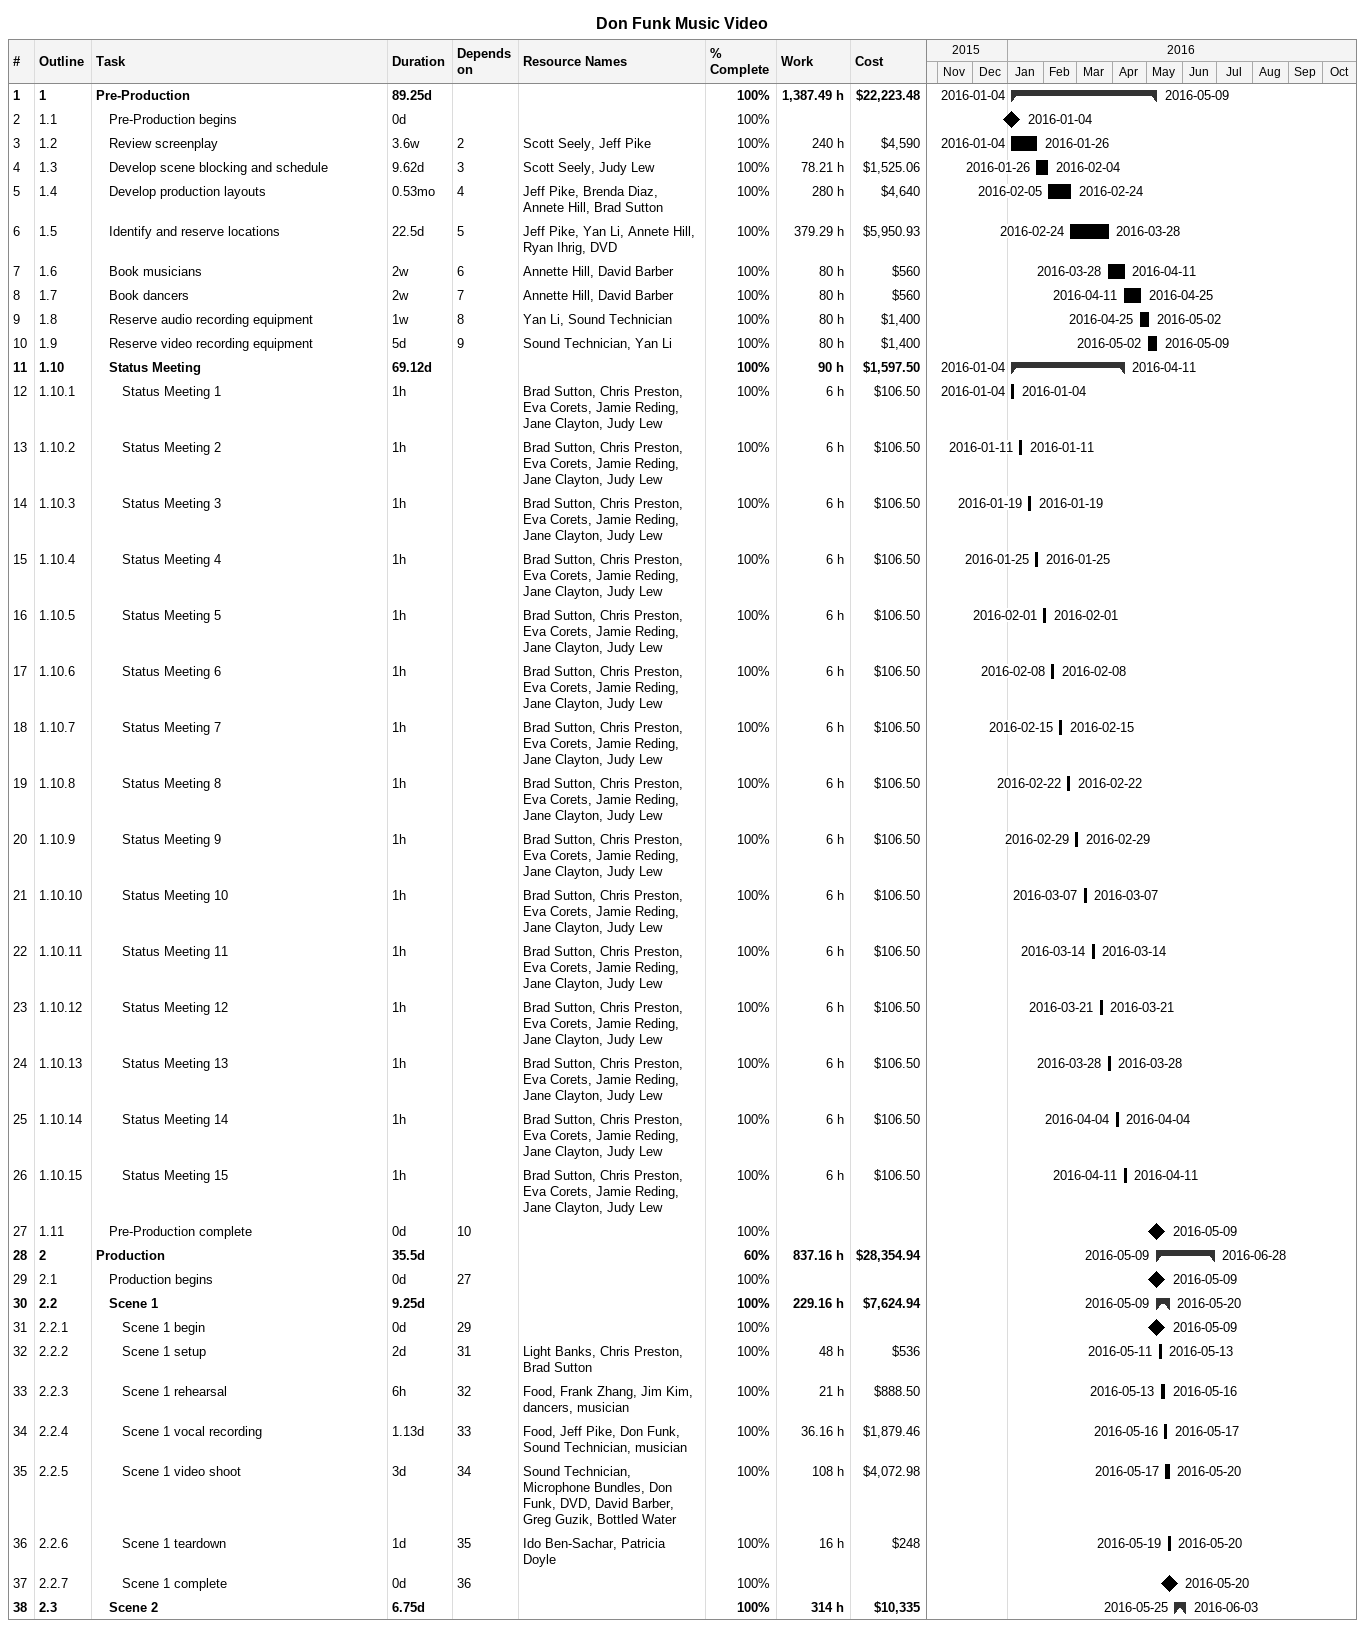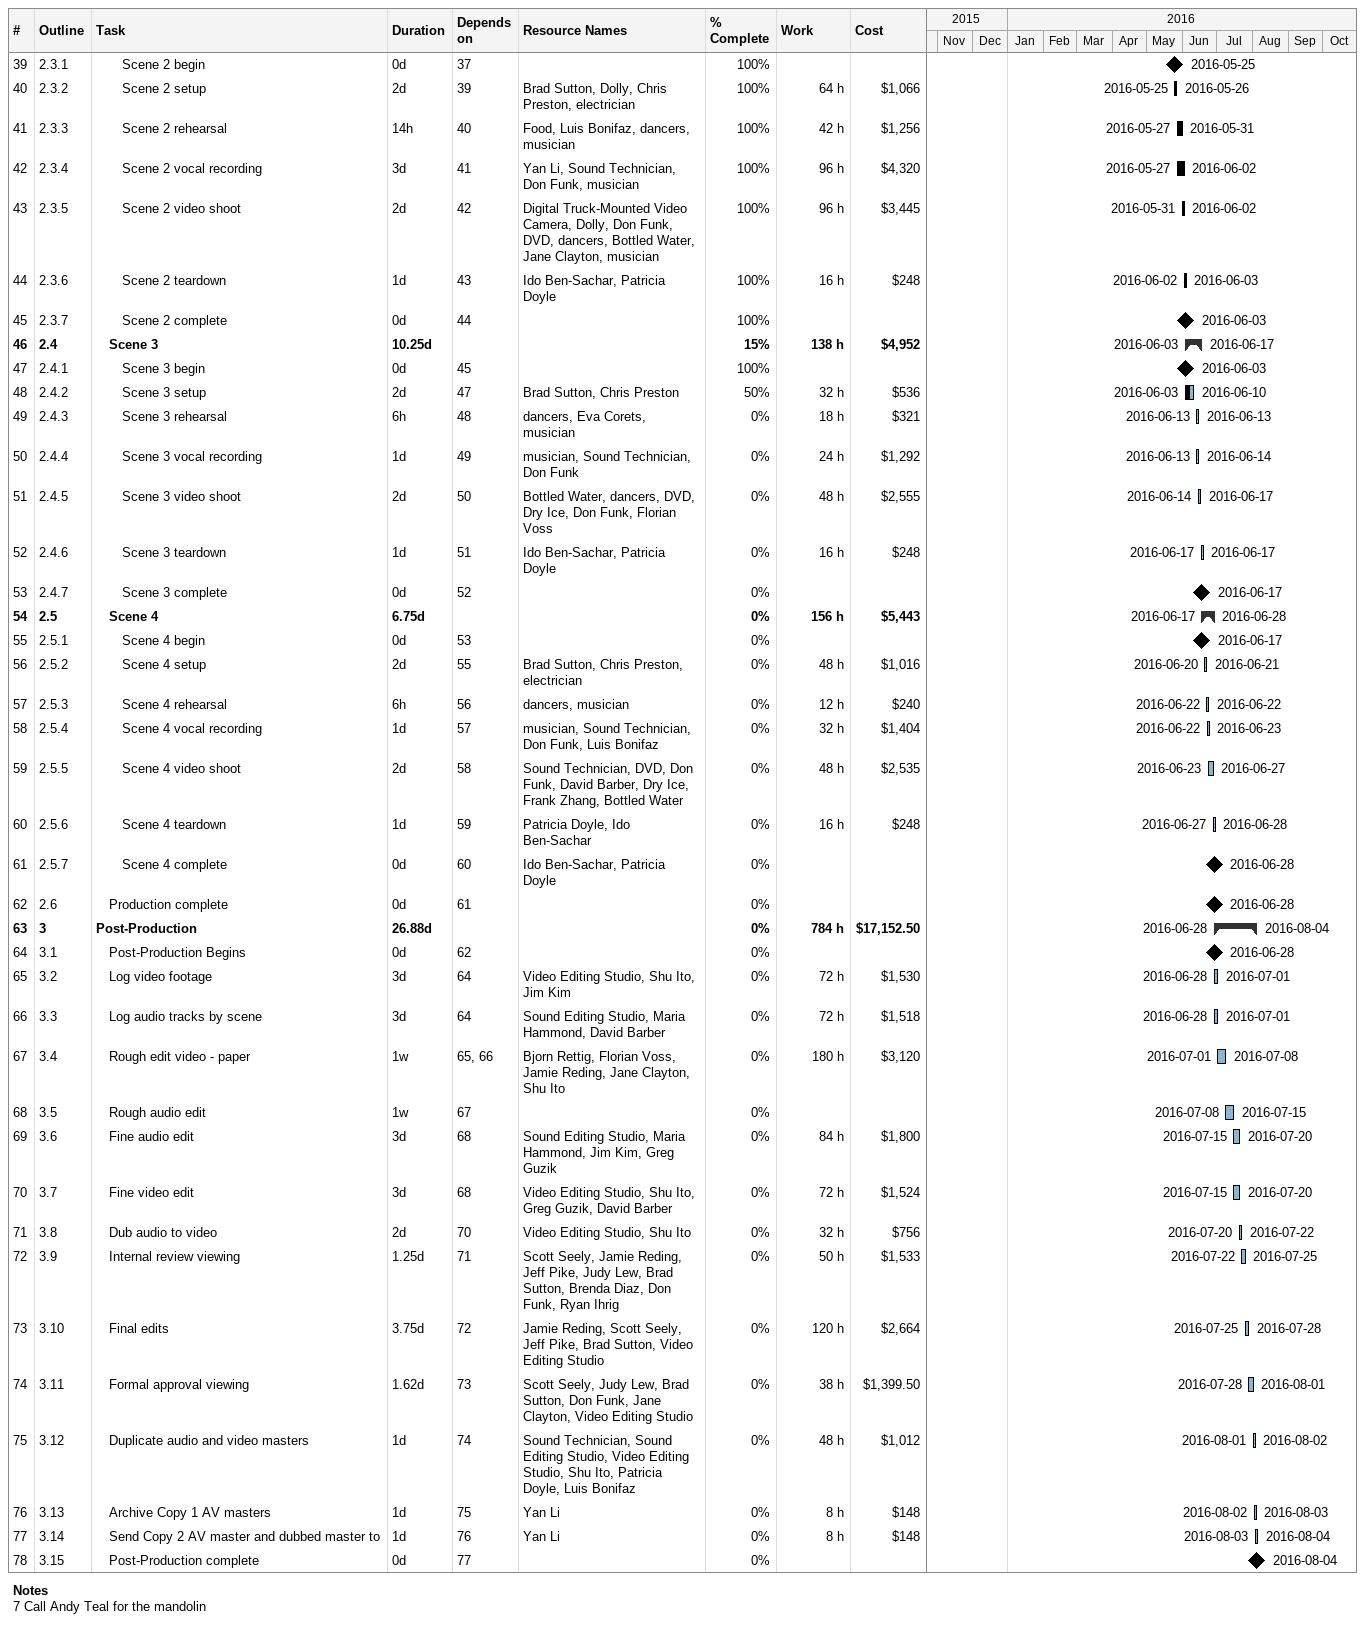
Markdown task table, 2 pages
Don Funk Music Video

| ID | WBS | Task | Duration | Start | Finish | Predecessors | Resources | % complete | Work (h) | Cost ($) |
|---|---|---|---|---|---|---|---|---|---|---|
| 1 | 1 | **Pre-Production** | 89.25d | 2016-01-04 | 2016-05-09 |  |  | 100 | 1387.49 | 22223.48 |
| 2 | 1.1 | Pre-Production begins | 0d | 2016-01-04 | 2016-01-04 |  |  | 100 |  |  |
| 3 | 1.2 | Review screenplay | 3.6w | 2016-01-04 | 2016-01-26 | 2 | Scott Seely, Jeff Pike | 100 | 240 | 4590 |
| 4 | 1.3 | Develop scene blocking and schedule | 9.62d | 2016-01-26 | 2016-02-04 | 3 | Scott Seely, Judy Lew | 100 | 78.21 | 1525.06 |
| 5 | 1.4 | Develop production layouts | 0.53mo | 2016-02-05 | 2016-02-24 | 4 | Jeff Pike, Brenda Diaz, Annete Hill, Brad Sutton | 100 | 280 | 4640 |
| 6 | 1.5 | Identify and reserve locations | 22.5d | 2016-02-24 | 2016-03-28 | 5 | Jeff Pike, Yan Li, Annete Hill, Ryan Ihrig, DVD | 100 | 379.29 | 5950.93 |
| 7 | 1.6 | Book musicians | 2w | 2016-03-28 | 2016-04-11 | 6 | Annette Hill, David Barber | 100 | 80 | 560 |
| 8 | 1.7 | Book dancers | 2w | 2016-04-11 | 2016-04-25 | 7 | Annette Hill, David Barber | 100 | 80 | 560 |
| 9 | 1.8 | Reserve audio recording equipment | 1w | 2016-04-25 | 2016-05-02 | 8 | Yan Li, Sound Technician | 100 | 80 | 1400 |
| 10 | 1.9 | Reserve video recording equipment | 5d | 2016-05-02 | 2016-05-09 | 9 | Sound Technician, Yan Li | 100 | 80 | 1400 |
| 11 | 1.10 | **Status Meeting** | 69.12d | 2016-01-04 | 2016-04-11 |  |  | 100 | 90 | 1597.50 |
| 12 | 1.10.1 | Status Meeting 1 | 1h | 2016-01-04 | 2016-01-04 |  | Brad Sutton, Chris Preston, Eva Corets, Jamie Reding, Jane Clayton, Judy Lew | 100 | 6 | 106.50 |
| 13 | 1.10.2 | Status Meeting 2 | 1h | 2016-01-11 | 2016-01-11 |  | Brad Sutton, Chris Preston, Eva Corets, Jamie Reding, Jane Clayton, Judy Lew | 100 | 6 | 106.50 |
| 14 | 1.10.3 | Status Meeting 3 | 1h | 2016-01-19 | 2016-01-19 |  | Brad Sutton, Chris Preston, Eva Corets, Jamie Reding, Jane Clayton, Judy Lew | 100 | 6 | 106.50 |
| 15 | 1.10.4 | Status Meeting 4 | 1h | 2016-01-25 | 2016-01-25 |  | Brad Sutton, Chris Preston, Eva Corets, Jamie Reding, Jane Clayton, Judy Lew | 100 | 6 | 106.50 |
| 16 | 1.10.5 | Status Meeting 5 | 1h | 2016-02-01 | 2016-02-01 |  | Brad Sutton, Chris Preston, Eva Corets, Jamie Reding, Jane Clayton, Judy Lew | 100 | 6 | 106.50 |
| 17 | 1.10.6 | Status Meeting 6 | 1h | 2016-02-08 | 2016-02-08 |  | Brad Sutton, Chris Preston, Eva Corets, Jamie Reding, Jane Clayton, Judy Lew | 100 | 6 | 106.50 |
| 18 | 1.10.7 | Status Meeting 7 | 1h | 2016-02-15 | 2016-02-15 |  | Brad Sutton, Chris Preston, Eva Corets, Jamie Reding, Jane Clayton, Judy Lew | 100 | 6 | 106.50 |
| 19 | 1.10.8 | Status Meeting 8 | 1h | 2016-02-22 | 2016-02-22 |  | Brad Sutton, Chris Preston, Eva Corets, Jamie Reding, Jane Clayton, Judy Lew | 100 | 6 | 106.50 |
| 20 | 1.10.9 | Status Meeting 9 | 1h | 2016-02-29 | 2016-02-29 |  | Brad Sutton, Chris Preston, Eva Corets, Jamie Reding, Jane Clayton, Judy Lew | 100 | 6 | 106.50 |
| 21 | 1.10.10 | Status Meeting 10 | 1h | 2016-03-07 | 2016-03-07 |  | Brad Sutton, Chris Preston, Eva Corets, Jamie Reding, Jane Clayton, Judy Lew | 100 | 6 | 106.50 |
| 22 | 1.10.11 | Status Meeting 11 | 1h | 2016-03-14 | 2016-03-14 |  | Brad Sutton, Chris Preston, Eva Corets, Jamie Reding, Jane Clayton, Judy Lew | 100 | 6 | 106.50 |
| 23 | 1.10.12 | Status Meeting 12 | 1h | 2016-03-21 | 2016-03-21 |  | Brad Sutton, Chris Preston, Eva Corets, Jamie Reding, Jane Clayton, Judy Lew | 100 | 6 | 106.50 |
| 24 | 1.10.13 | Status Meeting 13 | 1h | 2016-03-28 | 2016-03-28 |  | Brad Sutton, Chris Preston, Eva Corets, Jamie Reding, Jane Clayton, Judy Lew | 100 | 6 | 106.50 |
| 25 | 1.10.14 | Status Meeting 14 | 1h | 2016-04-04 | 2016-04-04 |  | Brad Sutton, Chris Preston, Eva Corets, Jamie Reding, Jane Clayton, Judy Lew | 100 | 6 | 106.50 |
| 26 | 1.10.15 | Status Meeting 15 | 1h | 2016-04-11 | 2016-04-11 |  | Brad Sutton, Chris Preston, Eva Corets, Jamie Reding, Jane Clayton, Judy Lew | 100 | 6 | 106.50 |
| 27 | 1.11 | Pre-Production complete | 0d | 2016-05-09 | 2016-05-09 | 10 |  | 100 |  |  |
| 28 | 2 | **Production** | 35.5d | 2016-05-09 | 2016-06-28 |  |  | 60 | 837.16 | 28354.94 |
| 29 | 2.1 | Production begins | 0d | 2016-05-09 | 2016-05-09 | 27 |  | 100 |  |  |
| 30 | 2.2 | **Scene 1** | 9.25d | 2016-05-09 | 2016-05-20 |  |  | 100 | 229.16 | 7624.94 |
| 31 | 2.2.1 | Scene 1 begin | 0d | 2016-05-09 | 2016-05-09 | 29 |  | 100 |  |  |
| 32 | 2.2.2 | Scene 1 setup | 2d | 2016-05-11 | 2016-05-13 | 31 | Light Banks, Chris Preston, Brad Sutton | 100 | 48 | 536 |
| 33 | 2.2.3 | Scene 1 rehearsal | 6h | 2016-05-13 | 2016-05-16 | 32 | Food, Frank Zhang, Jim Kim, dancers, musician | 100 | 21 | 888.50 |
| 34 | 2.2.4 | Scene 1 vocal recording | 1.13d | 2016-05-16 | 2016-05-17 | 33 | Food, Jeff Pike, Don Funk, Sound Technician, musician | 100 | 36.16 | 1879.46 |
| 35 | 2.2.5 | Scene 1 video shoot | 3d | 2016-05-17 | 2016-05-20 | 34 | Sound Technician, Microphone Bundles, Don Funk, DVD, David Barber, Greg Guzik, Bottled Water | 100 | 108 | 4072.98 |
| 36 | 2.2.6 | Scene 1 teardown | 1d | 2016-05-19 | 2016-05-20 | 35 | Ido Ben-Sachar, Patricia Doyle | 100 | 16 | 248 |
| 37 | 2.2.7 | Scene 1 complete | 0d | 2016-05-20 | 2016-05-20 | 36 |  | 100 |  |  |
| 38 | 2.3 | **Scene 2** | 6.75d | 2016-05-25 | 2016-06-03 |  |  | 100 | 314 | 10335 |
| 39 | 2.3.1 | Scene 2 begin | 0d | 2016-05-25 | 2016-05-25 | 37 |  | 100 |  |  |
| 40 | 2.3.2 | Scene 2 setup | 2d | 2016-05-25 | 2016-05-26 | 39 | Brad Sutton, Dolly, Chris Preston, electrician | 100 | 64 | 1066 |
| 41 | 2.3.3 | Scene 2 rehearsal | 14h | 2016-05-27 | 2016-05-31 | 40 | Food, Luis Bonifaz, dancers, musician | 100 | 42 | 1256 |
| 42 | 2.3.4 | Scene 2 vocal recording | 3d | 2016-05-27 | 2016-06-02 | 41 | Yan Li, Sound Technician, Don Funk, musician | 100 | 96 | 4320 |
| 43 | 2.3.5 | Scene 2 video shoot | 2d | 2016-05-31 | 2016-06-02 | 42 | Digital Truck-Mounted Video Camera, Dolly, Don Funk, DVD, dancers, Bottled Water, Jane Clayton, musician | 100 | 96 | 3445 |
| 44 | 2.3.6 | Scene 2 teardown | 1d | 2016-06-02 | 2016-06-03 | 43 | Ido Ben-Sachar, Patricia Doyle | 100 | 16 | 248 |
| 45 | 2.3.7 | Scene 2 complete | 0d | 2016-06-03 | 2016-06-03 | 44 |  | 100 |  |  |
| 46 | 2.4 | **Scene 3** | 10.25d | 2016-06-03 | 2016-06-17 |  |  | 15 | 138 | 4952 |
| 47 | 2.4.1 | Scene 3 begin | 0d | 2016-06-03 | 2016-06-03 | 45 |  | 100 |  |  |
| 48 | 2.4.2 | Scene 3 setup | 2d | 2016-06-03 | 2016-06-10 | 47 | Brad Sutton, Chris Preston | 50 | 32 | 536 |
| 49 | 2.4.3 | Scene 3 rehearsal | 6h | 2016-06-13 | 2016-06-13 | 48 | dancers, Eva Corets, musician | 0 | 18 | 321 |
| 50 | 2.4.4 | Scene 3 vocal recording | 1d | 2016-06-13 | 2016-06-14 | 49 | musician, Sound Technician, Don Funk | 0 | 24 | 1292 |
| 51 | 2.4.5 | Scene 3 video shoot | 2d | 2016-06-14 | 2016-06-17 | 50 | Bottled Water, dancers, DVD, Dry Ice, Don Funk, Florian Voss | 0 | 48 | 2555 |
| 52 | 2.4.6 | Scene 3 teardown | 1d | 2016-06-17 | 2016-06-17 | 51 | Ido Ben-Sachar, Patricia Doyle | 0 | 16 | 248 |
| 53 | 2.4.7 | Scene 3 complete | 0d | 2016-06-17 | 2016-06-17 | 52 |  | 0 |  |  |
| 54 | 2.5 | **Scene 4** | 6.75d | 2016-06-17 | 2016-06-28 |  |  | 0 | 156 | 5443 |
| 55 | 2.5.1 | Scene 4 begin | 0d | 2016-06-17 | 2016-06-17 | 53 |  | 0 |  |  |
| 56 | 2.5.2 | Scene 4 setup | 2d | 2016-06-20 | 2016-06-21 | 55 | Brad Sutton, Chris Preston, electrician | 0 | 48 | 1016 |
| 57 | 2.5.3 | Scene 4 rehearsal | 6h | 2016-06-22 | 2016-06-22 | 56 | dancers, musician | 0 | 12 | 240 |
| 58 | 2.5.4 | Scene 4 vocal recording | 1d | 2016-06-22 | 2016-06-23 | 57 | musician, Sound Technician, Don Funk, Luis Bonifaz | 0 | 32 | 1404 |
| 59 | 2.5.5 | Scene 4 video shoot | 2d | 2016-06-23 | 2016-06-27 | 58 | Sound Technician, DVD, Don Funk, David Barber, Dry Ice, Frank Zhang, Bottled Water | 0 | 48 | 2535 |
| 60 | 2.5.6 | Scene 4 teardown | 1d | 2016-06-27 | 2016-06-28 | 59 | Patricia Doyle, Ido Ben-Sachar | 0 | 16 | 248 |
| 61 | 2.5.7 | Scene 4 complete | 0d | 2016-06-28 | 2016-06-28 | 60 | Ido Ben-Sachar, Patricia Doyle | 0 |  |  |
| 62 | 2.6 | Production complete | 0d | 2016-06-28 | 2016-06-28 | 61 |  | 0 |  |  |
| 63 | 3 | **Post-Production** | 26.88d | 2016-06-28 | 2016-08-04 |  |  | 0 | 784 | 17152.50 |
| 64 | 3.1 | Post-Production Begins | 0d | 2016-06-28 | 2016-06-28 | 62 |  | 0 |  |  |
| 65 | 3.2 | Log video footage | 3d | 2016-06-28 | 2016-07-01 | 64 | Video Editing Studio, Shu Ito, Jim Kim | 0 | 72 | 1530 |
| 66 | 3.3 | Log audio tracks by scene | 3d | 2016-06-28 | 2016-07-01 | 64 | Sound Editing Studio, Maria Hammond, David Barber | 0 | 72 | 1518 |
| 67 | 3.4 | Rough edit video - paper | 1w | 2016-07-01 | 2016-07-08 | 65, 66 | Bjorn Rettig, Florian Voss, Jamie Reding, Jane Clayton, Shu Ito | 0 | 180 | 3120 |
| 68 | 3.5 | Rough audio edit | 1w | 2016-07-08 | 2016-07-15 | 67 |  | 0 |  |  |
| 69 | 3.6 | Fine audio edit | 3d | 2016-07-15 | 2016-07-20 | 68 | Sound Editing Studio, Maria Hammond, Jim Kim, Greg Guzik | 0 | 84 | 1800 |
| 70 | 3.7 | Fine video edit | 3d | 2016-07-15 | 2016-07-20 | 68 | Video Editing Studio, Shu Ito, Greg Guzik, David Barber | 0 | 72 | 1524 |
| 71 | 3.8 | Dub audio to video | 2d | 2016-07-20 | 2016-07-22 | 70 | Video Editing Studio, Shu Ito | 0 | 32 | 756 |
| 72 | 3.9 | Internal review viewing | 1.25d | 2016-07-22 | 2016-07-25 | 71 | Scott Seely, Jamie Reding, Jeff Pike, Judy Lew, Brad Sutton, Brenda Diaz, Don Funk, Ryan Ihrig | 0 | 50 | 1533 |
| 73 | 3.10 | Final edits | 3.75d | 2016-07-25 | 2016-07-28 | 72 | Jamie Reding, Scott Seely, Jeff Pike, Brad Sutton, Video Editing Studio | 0 | 120 | 2664 |
| 74 | 3.11 | Formal approval viewing | 1.62d | 2016-07-28 | 2016-08-01 | 73 | Scott Seely, Judy Lew, Brad Sutton, Don Funk, Jane Clayton, Video Editing Studio | 0 | 38 | 1399.50 |
| 75 | 3.12 | Duplicate audio and video masters | 1d | 2016-08-01 | 2016-08-02 | 74 | Sound Technician, Sound Editing Studio, Video Editing Studio, Shu Ito, Patricia Doyle, Luis Bonifaz | 0 | 48 | 1012 |
| 76 | 3.13 | Archive Copy 1 AV masters | 1d | 2016-08-02 | 2016-08-03 | 75 | Yan Li | 0 | 8 | 148 |
| 77 | 3.14 | Send Copy 2 AV master and dubbed master to | 1d | 2016-08-03 | 2016-08-04 | 76 | Yan Li | 0 | 8 | 148 |
| 78 | 3.15 | Post-Production complete | 0d | 2016-08-04 | 2016-08-04 | 77 |  | 0 |  |  |

Notes
- 7: Call Andy Teal for the mandolin
